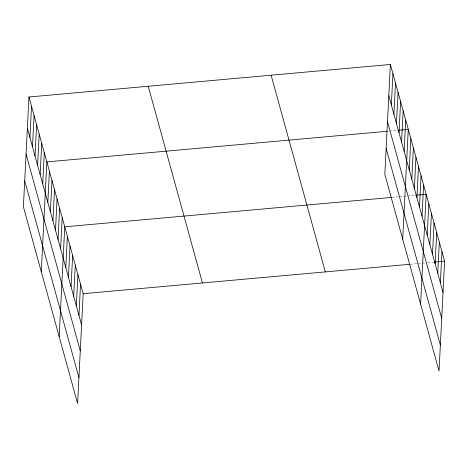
<?xml version="1.0" encoding="UTF-8"?>
<svg xmlns="http://www.w3.org/2000/svg" width="468" height="468" viewBox="0 0 468 468"><rect width="100%" height="100%" fill="white"/><g stroke="black" fill="none" stroke-linecap="round" stroke-linejoin="round"><path stroke-width="0.35" stroke-dasharray="2.34 1.75" d="M389.446 131.081L397.116 130.391M391.991 197.373L398.268 196.812M399.66 196.683L415.011 195.302M410.424 264.25L417.397 263.624M418.094 263.56L421.58 263.25M422.282 263.186L425.073 262.934M427.863 262.683L433.438 262.179"/><path stroke-width="0.7" d="M28.963 96.993L23.4 206.821L77.612 403.527L83.175 293.693L28.963 96.993L390.388 64.473L444.6 261.179L439.037 371.007L384.825 174.307L390.388 64.473M29.94 137.493L31.52 106.265M32.491 146.771L34.076 115.537M35.047 156.043L36.633 124.81M37.604 165.315L39.189 134.088M40.16 174.587L41.74 143.36M42.717 183.86L44.296 152.632M41.289 271.732L46.853 161.905L387.352 131.268M47.83 202.404L49.409 171.177M50.386 211.682L51.966 180.449M52.937 220.954L54.522 189.721M55.493 230.227L57.078 198.999M58.05 239.499L59.635 208.272M60.606 248.771L62.191 217.544M59.179 336.644L64.742 226.816L391.295 197.438M65.795 267.602L67.38 236.369M68.427 277.155L70.013 245.922M71.06 286.709L72.645 255.481M73.692 296.262L75.278 265.034M76.331 305.815L77.91 274.587M78.963 315.368L80.543 284.14M391.359 104.978L392.945 73.745M393.916 114.251L395.501 83.023M396.472 123.523L398.052 92.295M399.029 132.795L400.608 101.568M401.585 142.067L403.164 110.84M404.141 151.339L405.721 120.112M402.714 239.218L408.277 129.384L397.818 130.326M409.248 169.89L410.834 138.663M411.805 179.162L413.39 147.935M414.361 188.434L415.947 157.207M416.918 197.707L418.503 166.479M419.474 206.979L421.054 175.752M422.031 216.251L423.61 185.024M420.603 304.13L426.167 194.296L415.707 195.238M427.22 235.082L428.799 203.855M429.852 244.635L431.432 213.408M432.485 254.188L434.07 222.961M435.117 263.741L436.702 232.514M437.75 273.3L439.335 242.067M440.382 282.853L441.967 251.626M83.175 293.693L409.728 264.315M434.836 262.057L444.6 261.179M388.803 95.706L443.02 292.406M387.492 121.639L441.704 318.345M386.135 148.368L440.353 345.068M271.118 75.208L325.33 271.908M148.233 86.264L202.445 282.964M27.384 128.22L81.596 324.927M26.068 154.159L80.28 350.865M24.716 180.882L78.928 377.588"/></g></svg>
